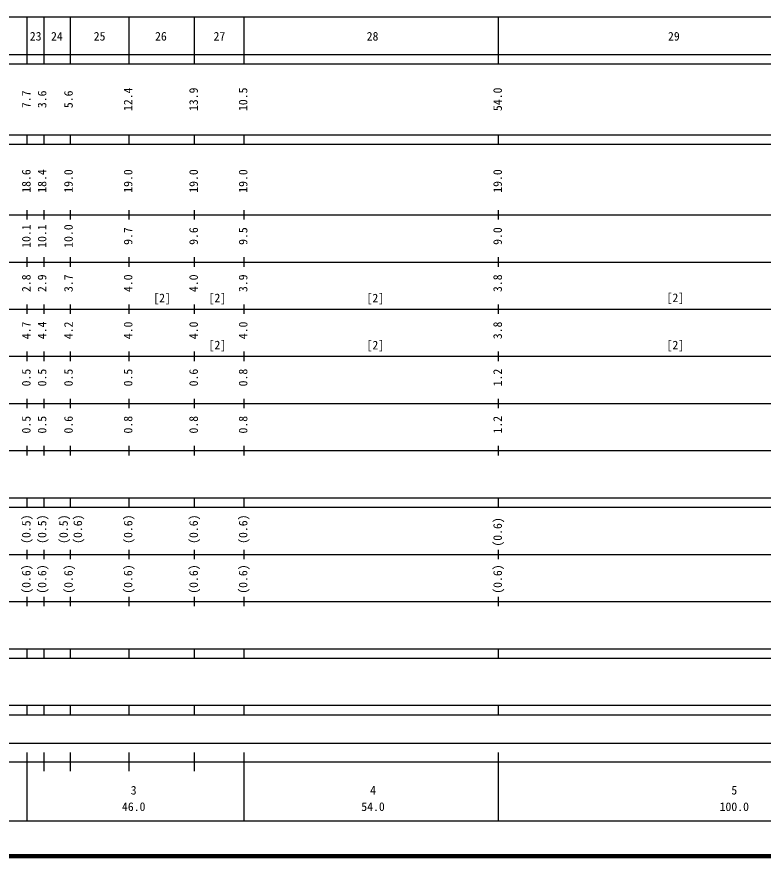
# Model space of a CAD drawing. Units: millimetres on the paper, enlarged 1000 times. Extents: x 40000 to 680000, y 20000 to 380000.
# Drawn here: x 265776 to 424140, y 20000 to 198000 of the extents above; entities that cross this region are included whole.
import ezdxf
from ezdxf.enums import TextEntityAlignment as Align

# ---------------------------------------------------------------- set-up
doc = ezdxf.new("R2010")
doc.units = ezdxf.units.MM
doc.header["$LTSCALE"] = 1000
doc.layers.add('M-TTL', color=2, linetype='Continuous', lineweight=140)
doc.layers.add('M-TTL-BAND', color=7, linetype='Continuous', lineweight=25)
doc.styles.add('ＭＳ ゴシック', font='')
doc.styles.get('ＭＳ ゴシック').set_extended_font_data('MS Gothic')

msp = doc.modelspace()

# ---------------------------------------------------------------- linework, layer by layer
at = {"layer": 'M-TTL'}
msp.add_line((40000, 20000), (680000, 20000), dxfattribs=at)
at = {"layer": 'M-TTL-BAND'}
for p, q in [((68000, 198000), (579000, 198000)), ((268000, 188000), (268000, 198000)), ((271600, 188000), (271600, 198000)), ((277200, 188000), (277200, 198000)), ((289600, 188000), (289600, 198000)), ((303500, 188000), (303500, 198000)), ((314000, 188000), (314000, 198000)), ((368000, 188000), (368000, 198000)), ((40000, 190000), (579000, 190000)), ((40000, 188000), (579000, 188000)), ((40000, 173000), (579000, 173000)), ((268000, 171000), (268000, 173000)), ((271600, 171000), (271600, 173000)), ((277200, 171000), (277200, 173000)), ((289600, 171000), (289600, 173000)), ((303500, 171000), (303500, 173000)), ((314000, 171000), (314000, 173000)), ((368000, 171000), (368000, 173000)), ((40000, 171000), (579000, 171000)), ((268000, 155000), (268000, 157000)), ((271600, 155000), (271600, 157000)), ((277200, 155000), (277200, 157000)), ((289600, 155000), (289600, 157000)), ((303500, 155000), (303500, 157000)), ((314000, 155000), (314000, 157000)), ((368000, 155000), (368000, 157000)), ((40000, 156000), (579000, 156000)), ((46000, 146000), (579000, 146000)), ((268000, 145000), (268000, 147000)), ((271600, 145000), (271600, 147000)), ((277200, 145000), (277200, 147000)), ((289600, 145000), (289600, 147000)), ((303500, 145000), (303500, 147000)), ((314000, 145000), (314000, 147000)), ((368000, 145000), (368000, 147000)), ((52000, 136000), (579000, 136000)), ((268000, 135000), (268000, 137000)), ((271600, 135000), (271600, 137000)), ((277200, 135000), (277200, 137000)), ((289600, 135000), (289600, 137000)), ((303500, 135000), (303500, 137000)), ((314000, 135000), (314000, 137000)), ((368000, 135000), (368000, 137000)), ((268000, 125000), (268000, 127000)), ((271600, 125000), (271600, 127000)), ((277200, 125000), (277200, 127000)), ((289600, 125000), (289600, 127000)), ((303500, 125000), (303500, 127000)), ((314000, 125000), (314000, 127000)), ((368000, 125000), (368000, 127000)), ((46000, 126000), (579000, 126000)), ((52000, 116000), (579000, 116000)), ((268000, 115000), (268000, 117000)), ((271600, 115000), (271600, 117000)), ((277200, 115000), (277200, 117000)), ((289600, 115000), (289600, 117000)), ((303500, 115000), (303500, 117000)), ((314000, 115000), (314000, 117000)), ((368000, 115000), (368000, 117000)), ((268000, 105000), (268000, 107000)), ((271600, 105000), (271600, 107000)), ((277200, 105000), (277200, 107000)), ((289600, 105000), (289600, 107000)), ((303500, 105000), (303500, 107000)), ((314000, 105000), (314000, 107000)), ((368000, 105000), (368000, 107000)), ((46000, 106000), (579000, 106000)), ((40000, 96000), (579000, 96000)), ((268000, 94000), (268000, 96000)), ((271600, 94000), (271600, 96000)), ((277200, 94000), (277200, 96000)), ((289600, 94000), (289600, 96000)), ((303500, 94000), (303500, 96000)), ((314000, 94000), (314000, 96000)), ((368000, 94000), (368000, 96000)), ((40000, 94000), (579000, 94000)), ((49000, 84000), (579000, 84000)), ((268000, 83000), (268000, 85000)), ((271600, 83000), (271600, 85000)), ((277200, 83000), (277200, 85000)), ((289600, 83000), (289600, 85000)), ((303500, 83000), (303500, 85000)), ((314000, 83000), (314000, 85000)), ((368000, 83000), (368000, 85000)), ((268000, 73000), (268000, 75000)), ((271600, 73000), (271600, 75000)), ((277200, 73000), (277200, 75000)), ((289600, 73000), (289600, 75000)), ((303500, 73000), (303500, 75000)), ((314000, 73000), (314000, 75000)), ((368000, 73000), (368000, 75000)), ((40000, 74000), (579000, 74000)), ((40000, 64000), (579000, 64000)), ((268000, 62000), (268000, 64000)), ((271600, 62000), (271600, 64000)), ((277200, 62000), (277200, 64000)), ((289600, 62000), (289600, 64000)), ((303500, 62000), (303500, 64000)), ((314000, 62000), (314000, 64000)), ((368000, 62000), (368000, 64000)), ((40000, 62000), (579000, 62000)), ((40000, 52000), (579000, 52000)), ((268000, 50000), (268000, 52000)), ((271600, 50000), (271600, 52000)), ((277200, 50000), (277200, 52000)), ((289600, 50000), (289600, 52000)), ((303500, 50000), (303500, 52000)), ((314000, 50000), (314000, 52000)), ((368000, 50000), (368000, 52000)), ((40000, 50000), (579000, 50000)), ((71000, 44000), (565000, 44000)), ((268000, 27500), (268000, 42000)), ((271600, 38000), (271600, 42000)), ((277200, 38000), (277200, 42000)), ((289600, 38000), (289600, 42000)), ((303500, 38000), (303500, 42000)), ((314000, 27500), (314000, 42000)), ((368000, 27500), (368000, 42000)), ((40000, 40000), (579000, 40000)), ((68000, 27500), (579000, 27500))]:
    msp.add_line(p, q, dxfattribs=at)

# ---------------------------------------------------------------- texts
at = {"layer": 'M-TTL-BAND', "style": 'ＭＳ ゴシック'}
for s, p in [('23', (269787, 192405)), ('24', (274290, 192405)), ('25', (283344, 192405)), ('26', (296363, 192405)), ('27', (308770, 192405)), ('28', (341258, 192405)), ('29', (405183, 192405)), ('[2]', (296609, 136922)), ('[2]', (308337, 136922)), ('[2]', (341844, 136894)), ('[2]', (405500, 136953)), ('[2]', (308337, 126941)), ('[2]', (341844, 126913)), ('[2]', (405500, 126933)), ('3', (290577, 32523)), ('4', (341355, 32523)), ('5', (418000, 32523)), ('46.0', (290577, 29033)), ('54.0', (341355, 29033)), ('100.0', (418000, 29033))]:
    msp.add_text(s, height=1833, dxfattribs=at).set_placement(p, align=Align.BOTTOM_CENTER)
for s, p in [('7.7', (269250, 180500)), ('3.6', (272600, 180500)), ('5.6', (278200, 180500)), ('12.4', (290850, 180500)), ('13.9', (304750, 180500)), ('10.5', (315250, 180500)), ('54.0', (369250, 180500)), ('18.6', (269250, 163174)), ('18.4', (272600, 163174)), ('19.0', (278200, 163174)), ('19.0', (290850, 163174)), ('19.0', (304750, 163174)), ('19.0', (315250, 163174)), ('19.0', (369250, 163174)), ('10.1', (269250, 151500)), ('10.1', (272600, 151500)), ('10.0', (278200, 151500)), ('9.7', (290850, 151500)), ('9.6', (304750, 151500)), ('9.5', (315250, 151500)), ('9.0', (369250, 151500)), ('2.8', (269250, 141500)), ('2.9', (272600, 141500)), ('3.7', (278200, 141500)), ('4.0', (290850, 141500)), ('4.0', (304750, 141500)), ('3.9', (315250, 141500)), ('3.8', (369250, 141500)), ('4.7', (269250, 131500)), ('4.4', (272600, 131500)), ('4.2', (278200, 131500)), ('4.0', (290850, 131500)), ('4.0', (304750, 131500)), ('4.0', (315250, 131500)), ('3.8', (369250, 131500)), ('0.5', (269250, 121500)), ('0.5', (272600, 121500)), ('0.5', (278200, 121500)), ('0.5', (290850, 121500)), ('0.6', (304750, 121500)), ('0.8', (315250, 121500)), ('1.2', (369250, 121500)), ('0.5', (269250, 111500)), ('0.5', (272600, 111500)), ('0.6', (278200, 111500)), ('0.8', (290850, 111500)), ('0.8', (304750, 111500)), ('0.8', (315250, 111500)), ('1.2', (369250, 111500)), ('(0.5)', (269250, 89344)), ('(0.5)', (272600, 89344)), ('(0.5)', (277156, 89344)), ('(0.6)', (280179, 89344)), ('(0.6)', (290850, 89344)), ('(0.6)', (304750, 89344)), ('(0.6)', (315250, 89344)), ('(0.6)', (369250, 88764)), ('(0.6)', (269250, 78764)), ('(0.6)', (272600, 78764)), ('(0.6)', (278200, 78764)), ('(0.6)', (290850, 78764)), ('(0.6)', (304750, 78764)), ('(0.6)', (315250, 78764)), ('(0.6)', (369250, 78764))]:
    msp.add_text(s, height=1833, rotation=90, dxfattribs=at).set_placement(p, align=Align.BOTTOM_CENTER)

doc.saveas('drawing.dxf')
